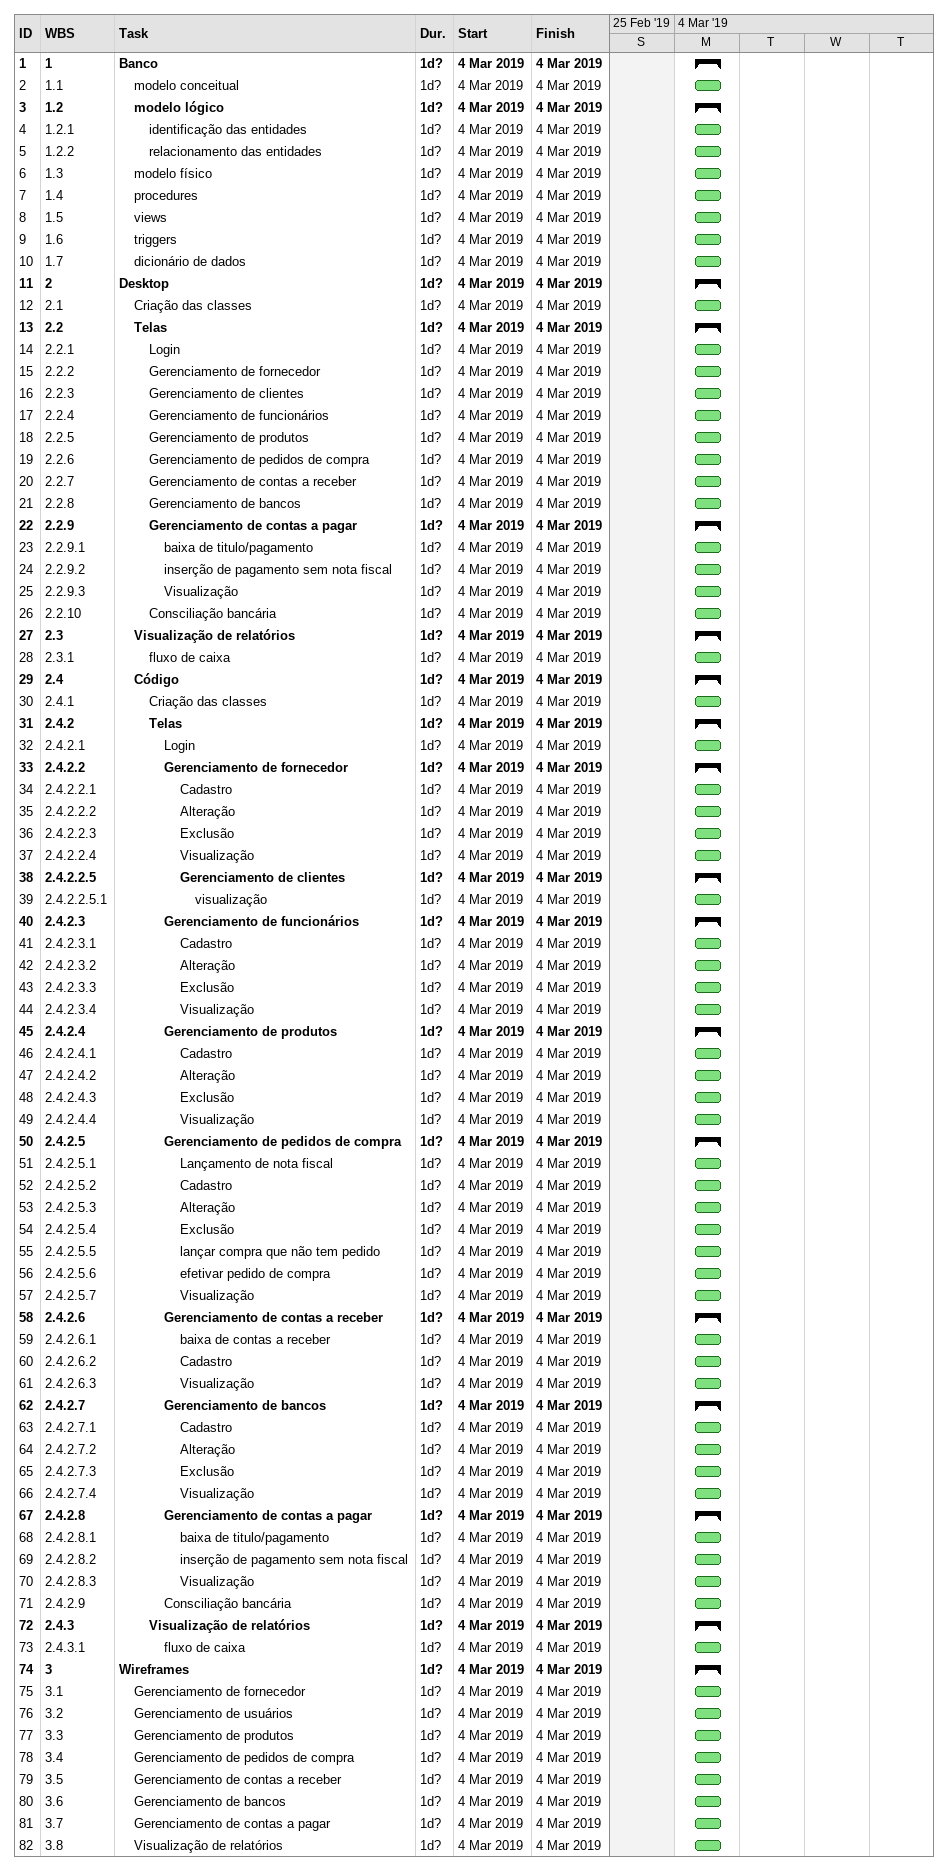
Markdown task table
| ID | WBS | Task | Duration | Start | Finish |
|---|---|---|---|---|---|
| 1 | 1 | **Banco** | 1d? | 2019-03-04 | 2019-03-04 |
| 2 | 1.1 | modelo conceitual | 1d? | 2019-03-04 | 2019-03-04 |
| 3 | 1.2 | **modelo lógico** | 1d? | 2019-03-04 | 2019-03-04 |
| 4 | 1.2.1 | identificação das entidades | 1d? | 2019-03-04 | 2019-03-04 |
| 5 | 1.2.2 | relacionamento das entidades | 1d? | 2019-03-04 | 2019-03-04 |
| 6 | 1.3 | modelo físico | 1d? | 2019-03-04 | 2019-03-04 |
| 7 | 1.4 | procedures | 1d? | 2019-03-04 | 2019-03-04 |
| 8 | 1.5 | views | 1d? | 2019-03-04 | 2019-03-04 |
| 9 | 1.6 | triggers | 1d? | 2019-03-04 | 2019-03-04 |
| 10 | 1.7 | dicionário de dados | 1d? | 2019-03-04 | 2019-03-04 |
| 11 | 2 | **Desktop** | 1d? | 2019-03-04 | 2019-03-04 |
| 12 | 2.1 | Criação das classes | 1d? | 2019-03-04 | 2019-03-04 |
| 13 | 2.2 | **Telas** | 1d? | 2019-03-04 | 2019-03-04 |
| 14 | 2.2.1 | Login | 1d? | 2019-03-04 | 2019-03-04 |
| 15 | 2.2.2 | Gerenciamento de fornecedor | 1d? | 2019-03-04 | 2019-03-04 |
| 16 | 2.2.3 | Gerenciamento de clientes | 1d? | 2019-03-04 | 2019-03-04 |
| 17 | 2.2.4 | Gerenciamento de funcionários | 1d? | 2019-03-04 | 2019-03-04 |
| 18 | 2.2.5 | Gerenciamento de produtos | 1d? | 2019-03-04 | 2019-03-04 |
| 19 | 2.2.6 | Gerenciamento de pedidos de compra | 1d? | 2019-03-04 | 2019-03-04 |
| 20 | 2.2.7 | Gerenciamento de contas a receber | 1d? | 2019-03-04 | 2019-03-04 |
| 21 | 2.2.8 | Gerenciamento de bancos | 1d? | 2019-03-04 | 2019-03-04 |
| 22 | 2.2.9 | **Gerenciamento de contas a pagar** | 1d? | 2019-03-04 | 2019-03-04 |
| 23 | 2.2.9.1 | baixa de titulo/pagamento | 1d? | 2019-03-04 | 2019-03-04 |
| 24 | 2.2.9.2 | inserção de pagamento sem nota fiscal | 1d? | 2019-03-04 | 2019-03-04 |
| 25 | 2.2.9.3 | Visualização | 1d? | 2019-03-04 | 2019-03-04 |
| 26 | 2.2.10 | Consciliação bancária | 1d? | 2019-03-04 | 2019-03-04 |
| 27 | 2.3 | **Visualização de relatórios** | 1d? | 2019-03-04 | 2019-03-04 |
| 28 | 2.3.1 | fluxo de caixa | 1d? | 2019-03-04 | 2019-03-04 |
| 29 | 2.4 | **Código** | 1d? | 2019-03-04 | 2019-03-04 |
| 30 | 2.4.1 | Criação das classes | 1d? | 2019-03-04 | 2019-03-04 |
| 31 | 2.4.2 | **Telas** | 1d? | 2019-03-04 | 2019-03-04 |
| 32 | 2.4.2.1 | Login | 1d? | 2019-03-04 | 2019-03-04 |
| 33 | 2.4.2.2 | **Gerenciamento de fornecedor** | 1d? | 2019-03-04 | 2019-03-04 |
| 34 | 2.4.2.2.1 | Cadastro | 1d? | 2019-03-04 | 2019-03-04 |
| 35 | 2.4.2.2.2 | Alteração | 1d? | 2019-03-04 | 2019-03-04 |
| 36 | 2.4.2.2.3 | Exclusão | 1d? | 2019-03-04 | 2019-03-04 |
| 37 | 2.4.2.2.4 | Visualização | 1d? | 2019-03-04 | 2019-03-04 |
| 38 | 2.4.2.2.5 | **Gerenciamento de clientes** | 1d? | 2019-03-04 | 2019-03-04 |
| 39 | 2.4.2.2.5.1 | visualização | 1d? | 2019-03-04 | 2019-03-04 |
| 40 | 2.4.2.3 | **Gerenciamento de funcionários** | 1d? | 2019-03-04 | 2019-03-04 |
| 41 | 2.4.2.3.1 | Cadastro | 1d? | 2019-03-04 | 2019-03-04 |
| 42 | 2.4.2.3.2 | Alteração | 1d? | 2019-03-04 | 2019-03-04 |
| 43 | 2.4.2.3.3 | Exclusão | 1d? | 2019-03-04 | 2019-03-04 |
| 44 | 2.4.2.3.4 | Visualização | 1d? | 2019-03-04 | 2019-03-04 |
| 45 | 2.4.2.4 | **Gerenciamento de produtos** | 1d? | 2019-03-04 | 2019-03-04 |
| 46 | 2.4.2.4.1 | Cadastro | 1d? | 2019-03-04 | 2019-03-04 |
| 47 | 2.4.2.4.2 | Alteração | 1d? | 2019-03-04 | 2019-03-04 |
| 48 | 2.4.2.4.3 | Exclusão | 1d? | 2019-03-04 | 2019-03-04 |
| 49 | 2.4.2.4.4 | Visualização | 1d? | 2019-03-04 | 2019-03-04 |
| 50 | 2.4.2.5 | **Gerenciamento de pedidos de compra** | 1d? | 2019-03-04 | 2019-03-04 |
| 51 | 2.4.2.5.1 | Lançamento de nota fiscal | 1d? | 2019-03-04 | 2019-03-04 |
| 52 | 2.4.2.5.2 | Cadastro | 1d? | 2019-03-04 | 2019-03-04 |
| 53 | 2.4.2.5.3 | Alteração | 1d? | 2019-03-04 | 2019-03-04 |
| 54 | 2.4.2.5.4 | Exclusão | 1d? | 2019-03-04 | 2019-03-04 |
| 55 | 2.4.2.5.5 | lançar compra que não tem pedido | 1d? | 2019-03-04 | 2019-03-04 |
| 56 | 2.4.2.5.6 | efetivar pedido de compra | 1d? | 2019-03-04 | 2019-03-04 |
| 57 | 2.4.2.5.7 | Visualização | 1d? | 2019-03-04 | 2019-03-04 |
| 58 | 2.4.2.6 | **Gerenciamento de contas a receber** | 1d? | 2019-03-04 | 2019-03-04 |
| 59 | 2.4.2.6.1 | baixa de contas a receber | 1d? | 2019-03-04 | 2019-03-04 |
| 60 | 2.4.2.6.2 | Cadastro | 1d? | 2019-03-04 | 2019-03-04 |
| 61 | 2.4.2.6.3 | Visualização | 1d? | 2019-03-04 | 2019-03-04 |
| 62 | 2.4.2.7 | **Gerenciamento de bancos** | 1d? | 2019-03-04 | 2019-03-04 |
| 63 | 2.4.2.7.1 | Cadastro | 1d? | 2019-03-04 | 2019-03-04 |
| 64 | 2.4.2.7.2 | Alteração | 1d? | 2019-03-04 | 2019-03-04 |
| 65 | 2.4.2.7.3 | Exclusão | 1d? | 2019-03-04 | 2019-03-04 |
| 66 | 2.4.2.7.4 | Visualização | 1d? | 2019-03-04 | 2019-03-04 |
| 67 | 2.4.2.8 | **Gerenciamento de contas a pagar** | 1d? | 2019-03-04 | 2019-03-04 |
| 68 | 2.4.2.8.1 | baixa de titulo/pagamento | 1d? | 2019-03-04 | 2019-03-04 |
| 69 | 2.4.2.8.2 | inserção de pagamento sem nota fiscal | 1d? | 2019-03-04 | 2019-03-04 |
| 70 | 2.4.2.8.3 | Visualização | 1d? | 2019-03-04 | 2019-03-04 |
| 71 | 2.4.2.9 | Consciliação bancária | 1d? | 2019-03-04 | 2019-03-04 |
| 72 | 2.4.3 | **Visualização de relatórios** | 1d? | 2019-03-04 | 2019-03-04 |
| 73 | 2.4.3.1 | fluxo de caixa | 1d? | 2019-03-04 | 2019-03-04 |
| 74 | 3 | **Wireframes** | 1d? | 2019-03-04 | 2019-03-04 |
| 75 | 3.1 | Gerenciamento de fornecedor | 1d? | 2019-03-04 | 2019-03-04 |
| 76 | 3.2 | Gerenciamento de usuários | 1d? | 2019-03-04 | 2019-03-04 |
| 77 | 3.3 | Gerenciamento de produtos | 1d? | 2019-03-04 | 2019-03-04 |
| 78 | 3.4 | Gerenciamento de pedidos de compra | 1d? | 2019-03-04 | 2019-03-04 |
| 79 | 3.5 | Gerenciamento de contas a receber | 1d? | 2019-03-04 | 2019-03-04 |
| 80 | 3.6 | Gerenciamento de bancos | 1d? | 2019-03-04 | 2019-03-04 |
| 81 | 3.7 | Gerenciamento de contas a pagar | 1d? | 2019-03-04 | 2019-03-04 |
| 82 | 3.8 | Visualização de relatórios | 1d? | 2019-03-04 | 2019-03-04 |
